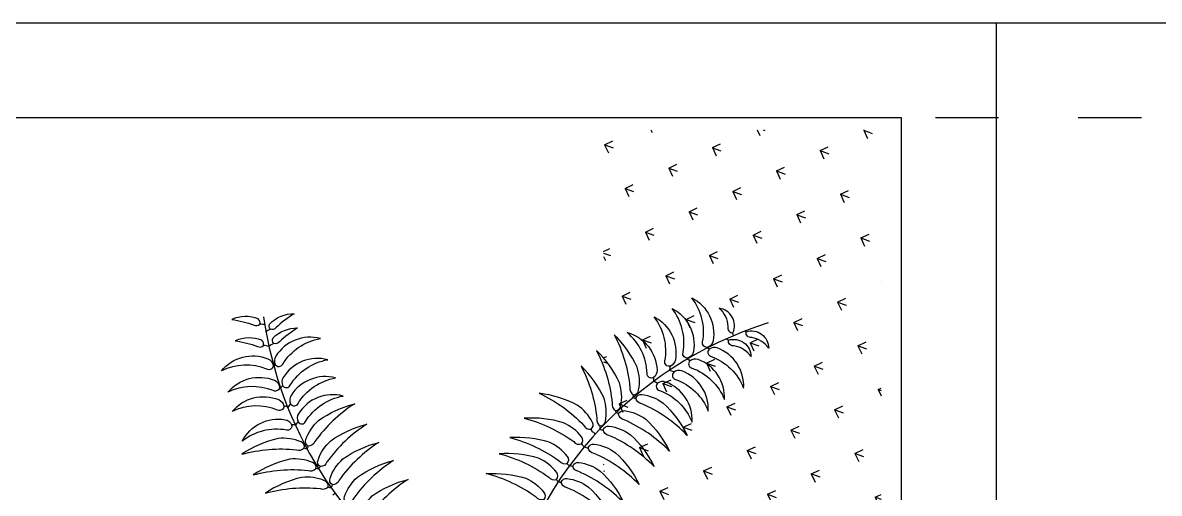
# Model space of a CAD drawing. Extents: x 97.2 to 178.4, y 268.6 to 301.5.
# Drawn here: x 134.713 to 136.51, y 269.833 to 270.576 of the extents above; entities that cross this region are included whole.
import ezdxf

# ---------------------------------------------------------------- set-up
doc = ezdxf.new("R2010")
doc.units = 0
doc.header["$MEASUREMENT"] = 0
doc.linetypes.add('ACAD_ISO03W100', pattern=[30, 12, -18])
for name, color, linetype in [('MURETA', 134, 'CONTINUOUS'), ('PAREDE', 7, 'CONTINUOUS'), ('PROJEÇÃOTELHADO', 181, 'ACAD_ISO03W100'), ('VEGET', 64, 'CONTINUOUS'), ('VEGET-I', 62, 'CONTINUOUS')]:
    doc.layers.add(name, color=color, linetype=linetype)

# ---------------------------------------------------------------- blocks, each defined once
blk = doc.blocks.new('VEGET-04')
at = {"layer": 'VEGET'}
for points in [[(0.4013, 0.4402, -0.329965), (0.4203, 0.3667, -0.255249), (0.4105, 0.3585, -0.604197), (0.4039, 0.3684, 0.21371)], [(0.3369, 0.4232, -0.329965), (0.3558, 0.3496, -0.255249), (0.346, 0.3415, -0.604197), (0.3394, 0.3514, 0.21371)], [(0.3674, 0.43, -0.329965), (0.3864, 0.3565, -0.255249), (0.3766, 0.3483, -0.604197), (0.37, 0.3583, 0.21371)], [(0.4399, 0.383, 0.335845), (0.4412, 0.3739, 0.312257), (0.4496, 0.3764, 0.201349), (0.4487, 0.4183, -0.052638)], [(0.4737, 0.3886, 0.335845), (0.475, 0.3795, 0.312257), (0.4834, 0.382, 0.201349), (0.4825, 0.4239, -0.052638)], [(0.2891, 0.3144, 0.125095), (0.2943, 0.3506, 0.090715), (0.2694, 0.4082, -0.094652), (0.2765, 0.3217, 0.322363), (0.2795, 0.3092, 0.376832)], [(0.2901, 0.4073, -0.329965), (0.3241, 0.3394, -0.255249), (0.3162, 0.3293, -0.604197), (0.3077, 0.3376, 0.21371)], [(0.2565, 0.296, 0.125095), (0.2617, 0.3322, 0.090715), (0.2367, 0.3898, -0.094652), (0.2439, 0.3033, 0.322363), (0.2469, 0.2908, 0.376832)], [(0.2277, 0.277, 0.125095), (0.2329, 0.3132, 0.090715), (0.208, 0.3707, -0.094652), (0.2151, 0.2842, 0.322363), (0.2181, 0.2717, 0.376832)], [(0.4696, 0.3539, -0.335845), (0.4671, 0.3628, -0.312257), (0.4759, 0.3638, -0.201349), (0.4917, 0.325, 0.052638)], [(0.4189, 0.272, 0.329965), (0.3909, 0.3426, 0.255249), (0.3782, 0.3434, 0.604197), (0.3787, 0.3315, -0.21371)], [(0.4523, 0.2837, 0.329965), (0.4243, 0.3543, 0.255249), (0.4116, 0.3551, 0.604197), (0.4121, 0.3433, -0.21371)], [(0.4471, 0.3486, -0.335845), (0.4446, 0.3574, -0.312257), (0.4533, 0.3585, -0.201349), (0.4692, 0.3197, 0.052638)], [(0.3901, 0.2596, 0.329965), (0.3622, 0.3302, 0.255249), (0.3494, 0.331, 0.604197), (0.3499, 0.3191, -0.21371)], [(0.2926, 0.3067, -0.125095), (0.323, 0.2865, -0.090715), (0.3493, 0.2295, 0.094652), (0.2896, 0.2925, -0.322363), (0.2822, 0.3031, -0.376832)], [(0.3615, 0.2477, 0.329965), (0.3336, 0.3183, 0.255249), (0.3208, 0.3191, 0.604197), (0.3213, 0.3072, -0.21371)], [(0.3615, 0.2477, 0.329965), (0.3336, 0.3183, 0.255249), (0.3208, 0.3191, 0.604197), (0.3213, 0.3072, -0.21371)], [(0.2603, 0.2875, -0.125095), (0.2908, 0.2673, -0.090715), (0.3171, 0.2103, 0.094652), (0.2573, 0.2733, -0.322363), (0.25, 0.2839, -0.376832)], [(0.2315, 0.2685, -0.125095), (0.262, 0.2482, -0.090715), (0.2883, 0.1913, 0.094652), (0.2285, 0.2542, -0.322363), (0.2212, 0.2648, -0.376832)], [(0.2026, 0.2455, -0.125095), (0.2331, 0.2252, -0.090715), (0.2594, 0.1682, 0.094652), (0.1997, 0.2312, -0.322363), (0.1923, 0.2418, -0.376832)], [(0.173, 0.2222, -0.125095), (0.2035, 0.2019, -0.090715), (0.2298, 0.145, 0.094652), (0.17, 0.208, -0.322363), (0.1627, 0.2185, -0.376832)], [(0.1981, -0.0695, -0.322363), (0.2018, -0.0572, 0.094652), (0.2388, 0.0214, -0.090715), (0.2316, -0.041, -0.125095), (0.209, -0.0698, -0.376832)], [(0.2406, -0.0899, 0.125095), (0.2632, -0.0611, 0.090715), (0.2703, 0.0012, -0.094652), (0.2333, -0.0773, 0.322363), (0.2297, -0.0896, 0.376832)], [(0.266, -0.1069, 0.125095), (0.2886, -0.0781, 0.090715), (0.2957, -0.0158, -0.094652), (0.2587, -0.0944, 0.322363), (0.2551, -0.1067, 0.376832)], [(0.2967, -0.1294, 0.125095), (0.3193, -0.1006, 0.090715), (0.3264, -0.0383, -0.094652), (0.2894, -0.1168, 0.322363), (0.2858, -0.1291, 0.376832)], [(0.3199, -0.1464, 0.125095), (0.3473, -0.1223, 0.090715), (0.3658, -0.0623, -0.094652), (0.315, -0.1327, 0.322363), (0.3091, -0.1442, 0.376832)], [(0.2311, -0.1064, -0.125095), (0.2175, -0.1403, -0.090715), (0.1672, -0.1778, 0.094652), (0.2166, -0.1064, -0.322363), (0.2254, -0.097, -0.376832)], [(0.2566, -0.1248, -0.125095), (0.243, -0.1588, -0.090715), (0.1927, -0.1962, 0.094652), (0.242, -0.1248, -0.322363), (0.2509, -0.1155, -0.376832)], [(0.2854, -0.149, -0.125095), (0.2718, -0.183, -0.090715), (0.2215, -0.2204, 0.094652), (0.2709, -0.149, -0.322363), (0.2797, -0.1397, -0.376832)], [(0.3214, -0.1671, 0.125095), (0.3579, -0.1647, 0.090715), (0.4091, -0.1285, -0.094652), (0.3259, -0.1533, 0.322363), (0.3143, -0.1588, 0.376832)], [(0.346, -0.1914, 0.125095), (0.3825, -0.189, 0.090715), (0.4337, -0.1527, -0.094652), (0.3505, -0.1775, 0.322363), (0.3388, -0.183, 0.376832)], [(0.3139, -0.1726, -0.125095), (0.3003, -0.2065, -0.090715), (0.25, -0.244, 0.094652), (0.2993, -0.1726, -0.322363), (0.3082, -0.1632, -0.376832)], [(0.3384, -0.1968, -0.125095), (0.3248, -0.2308, -0.090715), (0.2745, -0.2682, 0.094652), (0.3239, -0.1968, -0.322363), (0.3327, -0.1875, -0.376832)], [(0.3707, -0.2195, 0.125095), (0.4072, -0.2171, 0.090715), (0.4584, -0.1809, -0.094652), (0.3752, -0.2057, 0.322363), (0.3636, -0.2112, 0.376832)], [(0.3639, -0.2244, -0.125095), (0.3503, -0.2584, -0.090715), (0.2999, -0.2958, 0.094652), (0.3493, -0.2244, -0.322363), (0.3581, -0.2151, -0.376832)], [(0.4617, -0.2014, -0.329965), (0.4023, -0.2486, -0.255249), (0.3908, -0.2429, -0.604197), (0.3972, -0.2329, 0.21371)], [(0.3202, -0.304, 0.329965), (0.3836, -0.2622, 0.255249), (0.3818, -0.2495, 0.604197), (0.3703, -0.2525, -0.21371)], [(0.4869, -0.2439, -0.329965), (0.4188, -0.2775, -0.255249), (0.4088, -0.2696, -0.604197), (0.4172, -0.2611, 0.21371)], [(0.3377, -0.3296, 0.329965), (0.4011, -0.2877, 0.255249), (0.3992, -0.2751, 0.604197), (0.3877, -0.278, -0.21371)], [(0.4999, -0.2724, -0.329965), (0.4318, -0.3061, -0.255249), (0.4218, -0.2981, -0.604197), (0.4302, -0.2897, 0.21371)], [(0.3558, -0.3552, 0.329965), (0.4192, -0.3134, 0.255249), (0.4173, -0.3007, 0.604197), (0.4058, -0.3037, -0.21371)], [(0.5168, -0.3035, -0.329965), (0.4488, -0.3372, -0.255249), (0.4388, -0.3292, -0.604197), (0.4471, -0.3207, 0.21371)], [(0.3741, -0.3855, 0.329965), (0.4375, -0.3436, 0.255249), (0.4356, -0.331, 0.604197), (0.4242, -0.3339, -0.21371)], [(0.4616, -0.3686, 0.501141), (0.5002, -0.347, -0.193229), (0.4713, -0.3606, 0.523934)], [(0.4499, -0.3616, -0.501141), (0.4239, -0.3973, 0.193229), (0.4408, -0.3703, -0.523934)], [(0.4632, -0.3895, -0.501141), (0.4372, -0.4251, 0.193229), (0.4541, -0.3982, -0.523934)]]:
    blk.add_lwpolyline(points, format="xyb", close=True, dxfattribs=at)
at = {"layer": 'VEGET-I'}
for centre, radius, start, end in [((0.4531, 0.3781), 0.0219, 340.1512, 3.6849), ((0.5746, -0.2448), 0.6245, 98.1002, 146.0996), ((0.4193, 0.3725), 0.0219, 340.1512, 3.6849), ((0.424, 0.35), 0.0219, 19.8084, 43.3421), ((0.4465, 0.3553), 0.0219, 19.8084, 43.3421), ((0.3255, 0.3453), 0.0208, 329.2531, 349.4589), ((0.3255, 0.3453), 0.0208, 329.2531, 349.4589), ((0.3639, 0.3283), 0.0208, 46.5922, 61.5883), ((0.3639, 0.3283), 0.0208, 46.5922, 61.5883), ((0.3561, 0.3522), 0.0208, 346.9438, 349.4589), ((0.3561, 0.3522), 0.0208, 346.9438, 349.4589), ((0.3973, 0.34), 0.0208, 46.5922, 56.4119), ((0.3973, 0.34), 0.0208, 46.5922, 56.4119), ((0.39, 0.3623), 0.0208, 347.2572, 349.4589), ((0.2954, 0.3287), 0.0208, 341.4233, 1.6291), ((0.2954, 0.3287), 0.0208, 345.4081, 1.6291), ((0.3351, 0.3159), 0.0208, 46.5922, 66.798), ((0.3351, 0.3159), 0.0208, 46.5922, 66.798), ((0.2852, 0.3048), 0.00719, 142.2806, 179.4865), ((0.3065, 0.304), 0.0208, 46.5922, 66.798), ((0.3065, 0.304), 0.0208, 46.5922, 66.798), ((0.1664, 0.2994), 0.0809, 350.8423, 353.8671), ((0.2827, 0.3102), 0.00719, 228.7349, 265.9407), ((0.2238, 0.2673), 0.00719, 142.2806, 183.2447), ((0.2425, 0.2774), 0.00986, 40.6829, 67.1977), ((0.212, 0.267), 0.00719, 204.1346, 237.2186), ((0.2217, 0.272), 0.00719, 224.9766, 265.9407), ((-0.118, -0.6137), 0.6245, 17.6556, 79.085), ((0.2324, -0.0963), 0.00719, 112.3129, 148.936), ((0.2325, -0.096), 0.00719, 151.1675, 187.7906), ((0.2578, -0.1133), 0.00719, 112.3129, 153.277), ((0.258, -0.1145), 0.00719, 146.8265, 187.7906), ((0.2868, -0.1387), 0.00719, 136.5501, 187.7906), ((0.2885, -0.1358), 0.00719, 112.3129, 163.5534), ((0.3084, -0.1538), 0.00719, 125.9844, 159.0684), ((0.3106, -0.1512), 0.00719, 101.7472, 152.9878), ((0.3153, -0.1622), 0.00719, 146.8265, 187.7906), ((0.3111, -0.1652), 0.00719, 64.1305, 105.0946), ((0.332, -0.1844), 0.00313, 284.2418, 11.3386), ((0.3253, -0.1268), 0.0579, 279.6868, 283.5429), ((0.3653, -0.2141), 0.00719, 150.5847, 187.7906), ((0.3604, -0.2176), 0.00719, 64.1305, 101.3363), ((0.364, -0.2386), 0.0208, 328.4421, 348.6479), ((0.364, -0.2386), 0.0208, 328.4421, 348.6479), ((0.386, -0.2227), 0.0208, 265.2824, 283.479), ((0.386, -0.2227), 0.0208, 267.2579, 283.479), ((0.3815, -0.2642), 0.0208, 328.4421, 348.6479), ((0.3815, -0.2642), 0.0208, 328.4421, 348.6479), ((0.4083, -0.2488), 0.0208, 251.103, 271.3088), ((0.4083, -0.2488), 0.0208, 251.103, 271.3088), ((0.3996, -0.2898), 0.0208, 328.4421, 343.4382), ((0.3996, -0.2898), 0.0208, 328.4421, 343.4382), ((0.4214, -0.2773), 0.0208, 268.7936, 271.3088), ((0.4214, -0.2773), 0.0208, 268.7936, 271.3088), ((0.4179, -0.3201), 0.0208, 328.4421, 338.2617), ((0.4179, -0.3201), 0.0208, 328.4421, 338.2617), ((0.4383, -0.3084), 0.0208, 269.1071, 271.3088), ((0.4024, -0.3418), 0.0515, 337.3727, 342.4419), ((0.4477, -0.3189), 0.0515, 280.2152, 285.6327), ((0.4157, -0.3697), 0.0515, 337.3727, 339.9078)]:
    blk.add_arc(centre, radius, start, end, dxfattribs=at)

msp = doc.modelspace()

# ---------------------------------------------------------------- hatches: boundary and pattern name
at = {"layer": 'VEGET'}
h = msp.add_hatch(dxfattribs=at)
h.set_pattern_fill('GRASS', color=256, scale=0.003, angle=250, style=0)
h.set_pattern_definition([(340, (364.310583, 201.716123), (0.069060606, 0.03220349), [0.0142875, -0.0934755]), (295, (364.31058, 201.71612), (0.069060653, 0.032203512), [0.0142875, -0.0619125]), (25, (364.31058, 201.71612), (-0.032203512, 0.069060653), [0.0142875, -0.0619125])])
h.paths.add_polyline_path([(134.1017, 269.6722), (134.1017, 269.1413), (136.0707, 269.1413), (136.0707, 270.3555, -0.010172), (136.0353, 270.3478, 0.001488), (136.0707, 270.3612), (136.0707, 270.4071), (135.6317, 270.4071), (135.6317, 269.6722)])

# ---------------------------------------------------------------- linework, layer by layer
at = {"layer": 'MURETA'}
for p, q in [((129.7524, 270.5764), (136.2524, 270.5764)), ((136.2524, 270.5764), (136.2524, 268.7764)), ((129.9024, 270.4264), (136.1024, 270.4264)), ((136.1024, 270.4264), (136.1024, 268.9403))]:
    msp.add_line(p, q, dxfattribs=at)
at = {"layer": 'PROJEÇÃOTELHADO', "ltscale": 5}
msp.add_line((136.2524, 270.5764), (150.5524, 270.5764), dxfattribs=at)
at = {"layer": 'PROJEÇÃOTELHADO', "ltscale": 0.007}
msp.add_line((129.6024, 270.4264), (142.6024, 270.4264), dxfattribs=at)

# ---------------------------------------------------------------- block references
at = {"layer": 'PAREDE', "rotation": 90}
msp.add_blockref('VEGET-04', (135.4677, 269.6248), dxfattribs=at)

doc.saveas('drawing.dxf')
